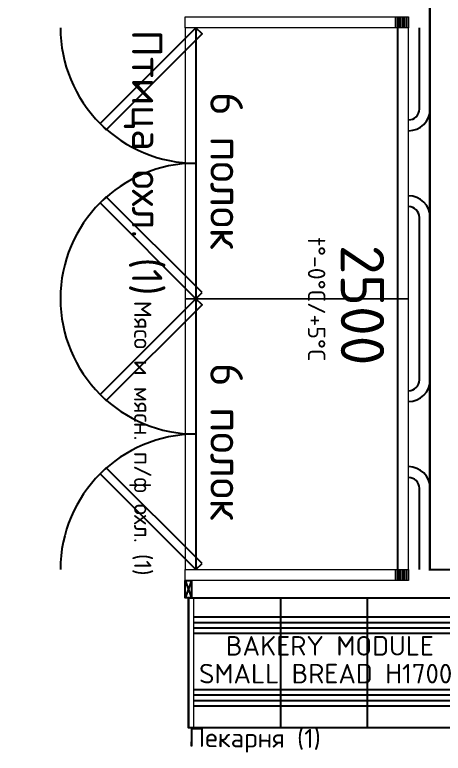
# Model space of a CAD drawing. Extents: x 2032930 to 2119419, y 2254097 to 2318481.
# Drawn here: x 2075094 to 2077070, y 2285708 to 2289115 of the extents above; entities that cross this region are included whole.
import ezdxf
from ezdxf.enums import TextEntityAlignment as Align

# ---------------------------------------------------------------- set-up
doc = ezdxf.new("R2010")
doc.units = 0
doc.header["$LTSCALE"] = 50
doc.layers.add('Стены обмер', color=250, linetype='CONTINUOUS', lineweight=20)
for name, color, linetype in [('ТО_ТП', 6, 'CONTINUOUS'), ('ТО_ТП_JDA', 6, 'CONTINUOUS'), ('ТО_ТП_ТЕКСТ JDA', 7, 'CONTINUOUS'), ('ТО_ТП_ХОЛОД', 5, 'CONTINUOUS'), ('ТО_ТП_ХОЛОД JDA', 5, 'CONTINUOUS'), ('ТОВАРНЫЕ ГРУППЫ JDA', 7, 'CONTINUOUS')]:
    doc.layers.add(name, color=color, linetype=linetype)
doc.styles.get("Standard").update_dxf_attribs({"font": 'isocpeur.ttf'})

# ---------------------------------------------------------------- blocks, each defined once
blk = doc.blocks.new('*U495')
at = {"layer": 'ТОВАРНЫЕ ГРУППЫ JDA', "insert": (10, -155.5), "char_height": 80, "width": 1250, "attachment_point": 1}
blk.add_mtext('\\pt280;Мясо и мясн. п/ф охл. (1)', dxfattribs=at)
blk = doc.blocks.new('*U496')
at = {"layer": 'ТОВАРНЫЕ ГРУППЫ JDA', "insert": (10, -105.3), "char_height": 140, "width": 1250, "attachment_point": 1}
blk.add_mtext('\\pt490;Птица охл. (1)', dxfattribs=at)
blk = doc.blocks.new('СХ Опора-Р сварная с уст. комп. H1700')
at = {"layer": 'ТО_ТП', "color": 42}
for p, q in [((-30, 0), (0, -80)), ((0, 0), (-30, -80)), ((-15, -80), (-15, -680))]:
    blk.add_line(p, q, dxfattribs=at)
blk.add_lwpolyline([(0, -80), (-30, -80), (-30, 0), (0, 0)], close=True, dxfattribs=at)
blk = doc.blocks.new('BAKERY MODULE SMALL BREAD H1700')
at = {"layer": 'ТО_ТП', "color": 42, "lineweight": 5}
for p, q in [((-1240, -680), (-1240, -80)), ((-40, -680), (-40, -80))]:
    blk.add_line(p, q, dxfattribs=at)
at = {"layer": 'ТО_ТП', "color": 42}
for p, q in [((-840, -80), (-840, -680)), ((-440, -80), (-440, -680)), ((-40, -170), (-1240, -170)), ((-40, -195), (-1240, -195)), ((-40, -220), (-1240, -220)), ((-40, -245), (-1240, -245)), ((-40, -505), (-1240, -505)), ((-40, -530), (-1240, -530)), ((-40, -555), (-1240, -555)), ((-40, -580), (-1240, -580))]:
    blk.add_line(p, q, dxfattribs=at)
for points in [[(-1250, -80), (-1280, -80), (-1280, 0), (-1250, 0)], [(0, -80), (-30, -80), (-30, 0), (0, 0)]]:
    blk.add_lwpolyline(points, close=True, dxfattribs=at)
at = {"layer": 'ТО_ТП_JDA', "color": 42}
blk.add_lwpolyline([(-15, -680), (-1265, -680), (-1265, -80), (-15, -80)], close=True, dxfattribs=at)
at = {"layer": 'ТО_ТП_ТЕКСТ JDA', "color": 1, "lineweight": 40}
for s, p in [('BAKERY MODULE', (-612.5, -346.7)), ('SMALL BREAD H1700', (-632.1, -475.1))]:
    blk.add_text(s, height=90, dxfattribs=at).set_placement(p, align=Align.CENTER)
blk = doc.blocks.new('*U292')
at = {"layer": 'ТО_ТП'}
for name, p in [('СХ Опора-Р сварная с уст. комп. H1700', (-1250, 0)), ('BAKERY MODULE SMALL BREAD H1700', (0, 0)), ('СХ Опора-Р сварная с уст. комп. H1700', (0, 0))]:
    blk.add_blockref(name, p, dxfattribs=at)
blk = doc.blocks.new('*U562')
at = {"layer": 'ТОВАРНЫЕ ГРУППЫ JDA', "insert": (0, 0), "char_height": 88, "width": 607.875, "attachment_point": 1}
blk.add_mtext('Пекарня (1)', dxfattribs=at)
blk = doc.blocks.new('Пристенный холод 1250  6 полок с дверцами')
at = {"layer": 'ТО_ТП_ХОЛОД', "color": 20}
for p, q in [((812176.8, -191062.4), (811801.8, -191062.4)), ((813051.8, -191062.4), (812676.8, -191062.4)), ((812176.8, -191112.4), (811801.8, -191112.4)), ((813051.8, -191112.4), (812676.8, -191112.4))]:
    blk.add_line(p, q, dxfattribs=at)
at = {"layer": 'ТО_ТП_ХОЛОД', "color": 5}
for p, q in [((813051.8, -191212.4), (811801.8, -191212.4)), ((813051.8, -192141.4), (811801.8, -192141.4))]:
    blk.add_line(p, q, dxfattribs=at)
at = {"layer": 'ТО_ТП_ХОЛОД', "color": 20}
for centre, radius, start, end in [((812176.8, -191162.4), 100, 0, 90), ((812676.8, -191162.4), 100, 90, 180), ((812176.8, -191162.4), 50, 0, 90), ((812676.8, -191162.4), 50, 90, 180)]:
    blk.add_arc(centre, radius, start, end, dxfattribs=at)
at = {"layer": 'ТО_ТП_ХОЛОД JDA', "color": 5, "lineweight": 0}
blk.add_lwpolyline([(813051.8, -191162.4), (811801.8, -191162.4), (811801.8, -192192.4), (813051.8, -192192.4)], close=True, dxfattribs=at)
at = {"layer": 'ТО_ТП_ТЕКСТ JDA'}
blk.add_text('6 полок', height=150, dxfattribs=at).set_placement((812463.1, -192076.1), align=Align.CENTER)
blk = doc.blocks.new('*U537')
at = {"layer": 'ТО_ТП_ХОЛОД JDA', "color": 3}
for points in [[(-2029.8, -1393.7), (-2471.7, -951.7), (-2500, -980), (-2058.1, -1421.9)], [(-1278.3, -951.7), (-1720.2, -1393.7), (-1691.9, -1421.9), (-1250, -980)], [(-779.8, -1393.7), (-1221.7, -951.7), (-1250, -980), (-808.1, -1421.9)], [(-28.3, -951.7), (-470.2, -1393.7), (-441.9, -1421.9), (0, -980)]]:
    blk.add_lwpolyline(points, close=True, dxfattribs=at)
at = {"layer": 'ТО_ТП_ХОЛОД JDA'}
for centre, start, end in [((-2500, -980), 270, 0), ((-1250, -980), 180, 270), ((-1250, -980), 270, 0), ((0, -980), 180, 270)]:
    blk.add_arc(centre, 625, start, end, dxfattribs=at)
at = {"layer": 'ТО_ТП_ХОЛОД'}
for p in [(-814301.8, 191162.4), (-813051.8, 191162.4)]:
    blk.add_blockref('Пристенный холод 1250  6 полок с дверцами', p, dxfattribs=at)
at = {"layer": 'ТО_ТП_ТЕКСТ JDA'}
for s, height, p in [('2500', 200, (-1498.4, -312.3)), ('t°-0°C/+5°C', 80, (-1533.4, -463.8))]:
    blk.add_text(s, height=height, dxfattribs=at).set_placement(p)
blk = doc.blocks.new('Боковина пристенный холод без производителя')
at = {"layer": 'ТО_ТП_ХОЛОД', "color": 5}
for p, q in [((0, 1020), (50, 1020)), ((0, 1010), (50, 1010)), ((0, 1000), (50, 1000)), ((0, 990), (50, 990)), ((0, 980), (50, 980)), ((0, 970), (50, 970))]:
    blk.add_line(p, q, dxfattribs=at)
at = {"layer": 'ТО_ТП_ХОЛОД JDA', "color": 5, "lineweight": 0}
blk.add_lwpolyline([(0, 1030), (50, 1030), (50, 0), (0, 0)], close=True, dxfattribs=at)
blk = doc.blocks.new('ТО_Боковина пристенный холод без производителя')
at = {"layer": 'ТО_ТП_ХОЛОД'}
blk.add_blockref('Боковина пристенный холод без производителя', (0, 0), dxfattribs=at)

msp = doc.modelspace()

# ---------------------------------------------------------------- linework, layer by layer
at = {"layer": 'Стены обмер', "color": 7}
msp.add_lwpolyline([(2072109.1, 2292214.4, 10, 10, 0), (2072109.1, 2291614.4, 10, 10, 0), (2073109.1, 2291614.4, 10, 10, 0), (2073109.1, 2291454.4, 10, 10, 0), (2074019.1, 2291454.4, 10, 10, 0), (2074019.1, 2291584.4, 10, 10, 0), (2074979.1, 2291584.4, 10, 10, 0), (2077008.5, 2289555, 10, 10, 0), (2077008.5, 2286555, 10, 10, 0), (2077728.5, 2286555, 10, 10, 0), (2077728.5, 2287305, 10, 10, 0), (2077868.5, 2287305, 10, 10, 0), (2077868.5, 2289565, 10, 10, 0), (2082542.5, 2294239, 10, 10, 0)], format="xyseb", dxfattribs=at)

# ---------------------------------------------------------------- block references
at = {"layer": 'ТО_ТП', "rotation": 359.9999989559813}
msp.add_blockref('*U292', (2077159.9, 2286505), dxfattribs=at)
at = {"layer": 'ТО_ТП_ХОЛОД', "rotation": 269.9999999999999}
for p in [(2075879.9, 2289105), (2075879.9, 2286555)]:
    msp.add_blockref('ТО_Боковина пристенный холод без производителя', p, dxfattribs=at)
at = {"layer": 'ТО_ТП_ХОЛОД', "lineweight": 53, "rotation": 269.9999999999999}
msp.add_blockref('*U537', (2076909.9, 2286555), dxfattribs=at)
at = {"layer": 'ТОВАРНЫЕ ГРУППЫ JDA'}
for name, p, rotation in [('*U496', (2075879.9, 2289055), 270), ('*U495', (2075879.9, 2287805), 270), ('*U562', (2075894.9, 2285825), 359.4831592381915)]:
    msp.add_blockref(name, p, dxfattribs=dict(at, rotation=rotation))

doc.saveas('drawing.dxf')
